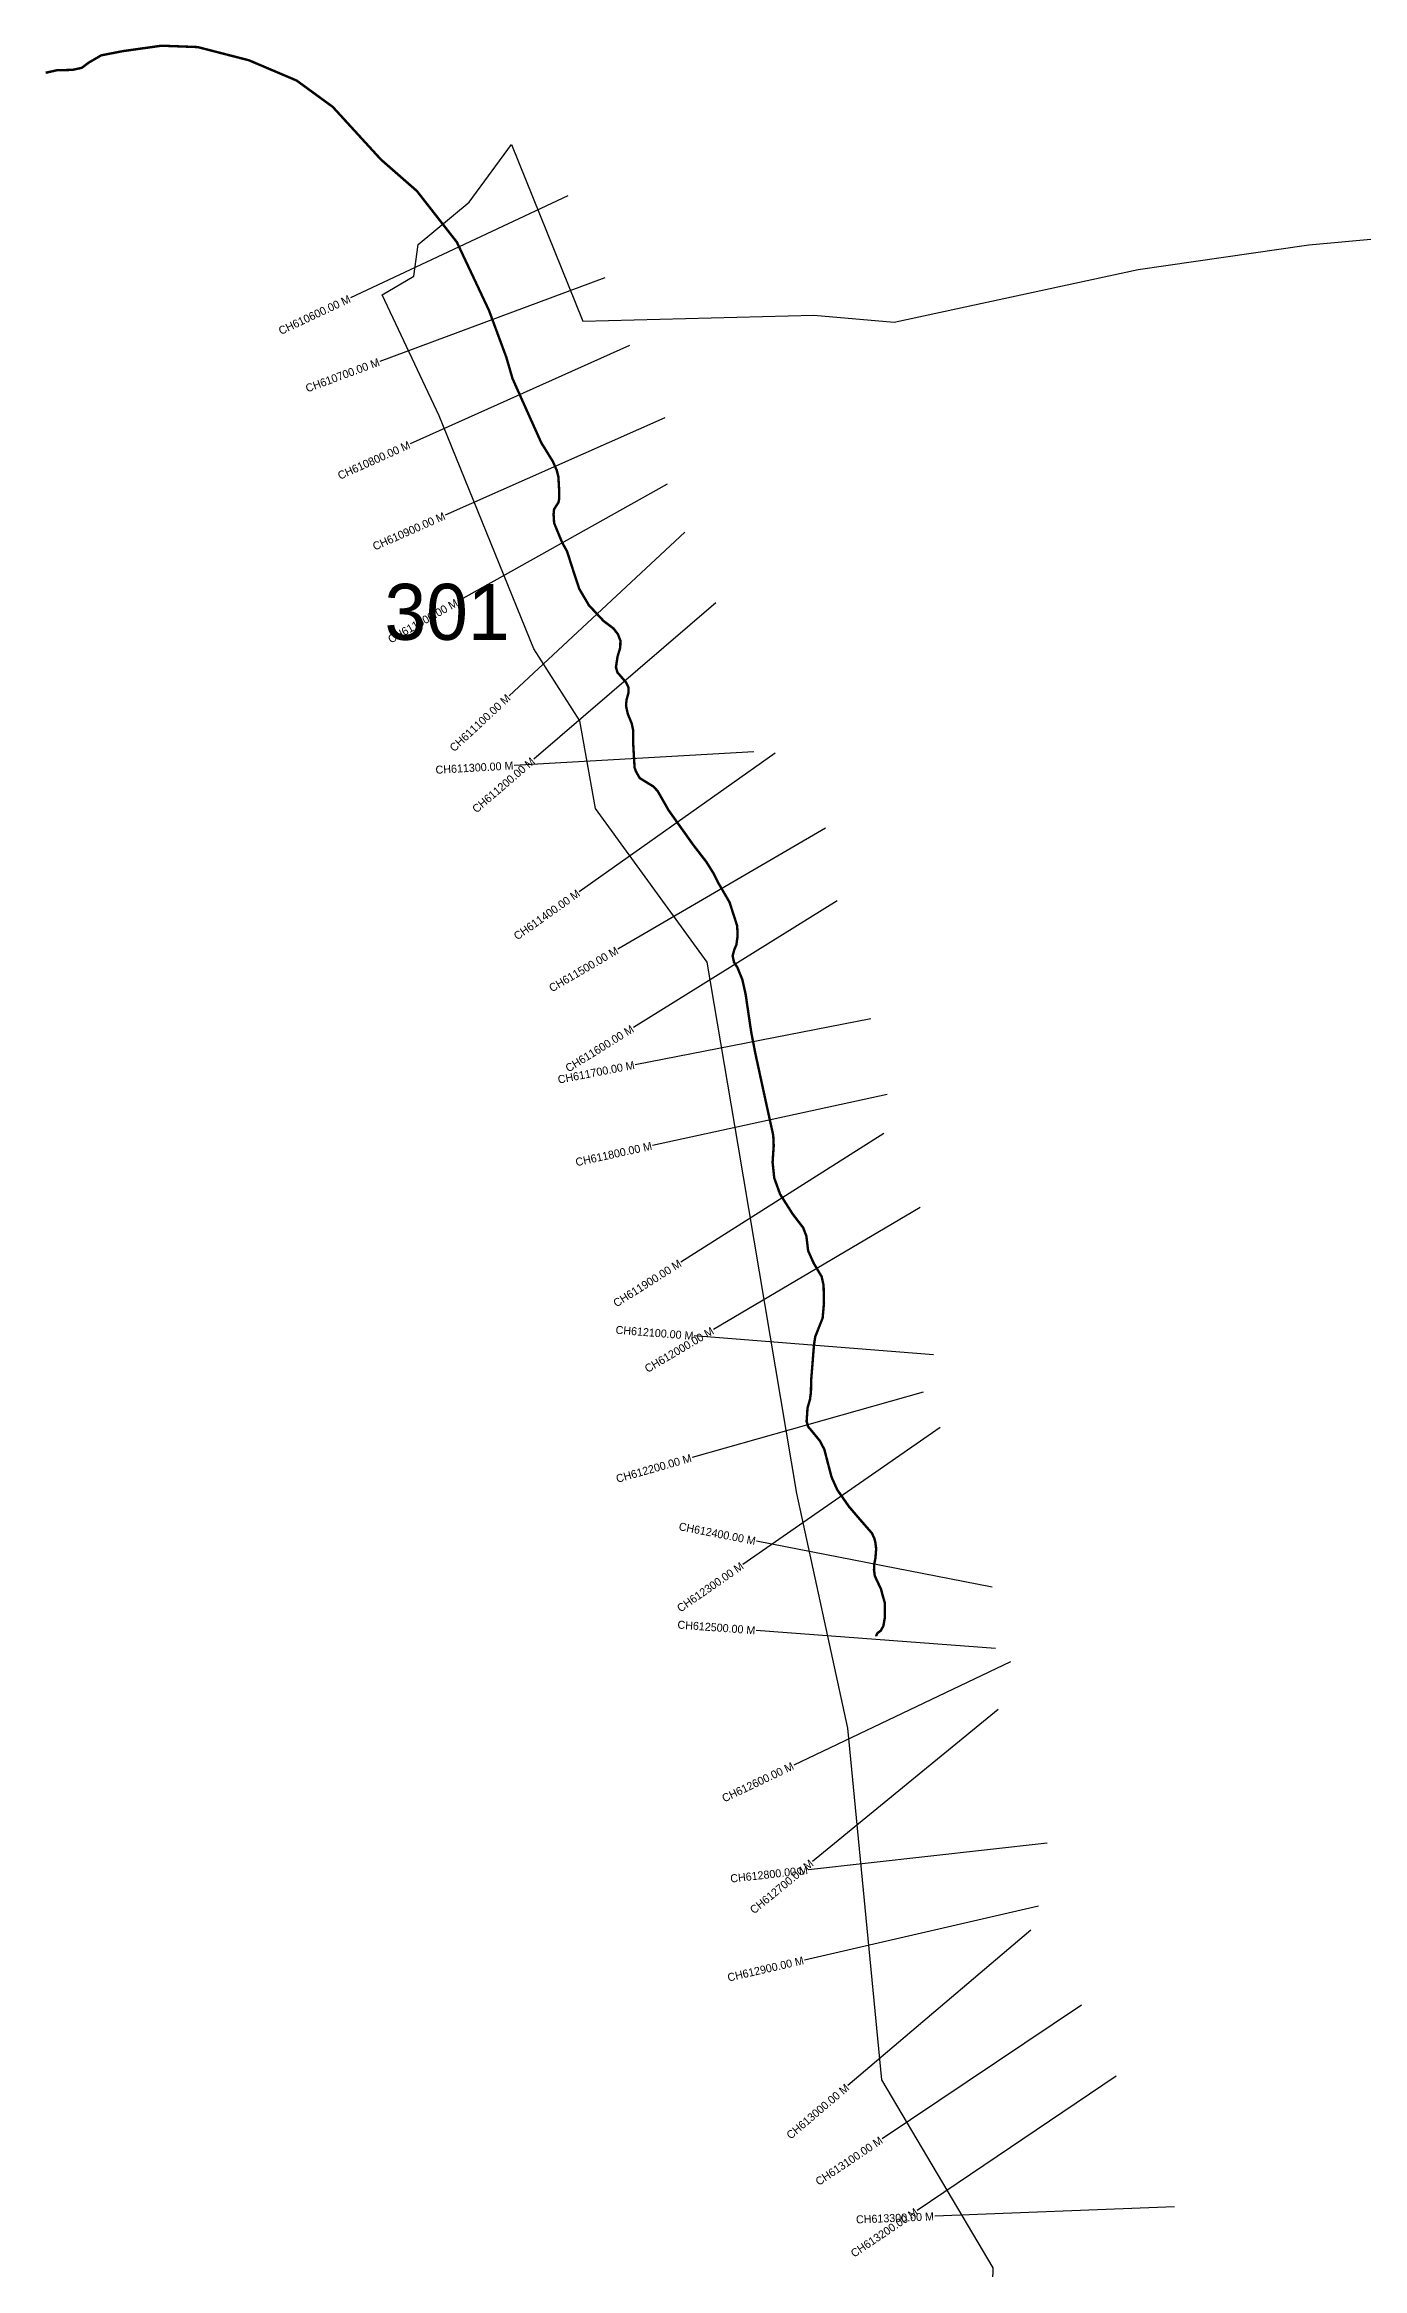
# Model space of a CAD drawing. Header units: metres. Extents: x 320700 to 325188, y 1821973 to 1826829.
# Drawn here: x 320700 to 322346, y 1824050 to 1826829 of the extents above; entities that cross this region are included whole.
import ezdxf
from ezdxf.enums import TextEntityAlignment as Align

# ---------------------------------------------------------------- set-up
doc = ezdxf.new("R2010")
doc.units = ezdxf.units.M
for name, color, linetype in [('CS', 134, 'Continuous'), ('CSMark', 6, 'Continuous'), ('NATURALLY PROTECTED', 3, 'Continuous')]:
    doc.layers.add(name, color=color, linetype=linetype)

msp = doc.modelspace()

# ---------------------------------------------------------------- linework, layer by layer
at = {"color": 6}
for points in [[(321166.5, 1826578.7), (321230.3, 1826632), (321283.1, 1826703.7), (321372.3, 1826483.3), (321660.7, 1826490.4), (321761.3, 1826481.9), (322066.2, 1826547.5), (322279, 1826578.4), (322470.8, 1826595.9)], [(321881.2, 1823899.5), (321885, 1824050.8), (321745.7, 1824285.5), (321703.2, 1824725.2), (321639.4, 1825018.3), (321566.2, 1825453.3), (321527.7, 1825682.2), (321387.9, 1825874), (321368.5, 1825983.8), (321311.1, 1826073.7), (321192.6, 1826364.7), (321121.5, 1826516), (321161.3, 1826539.5), (321166.5, 1826578.7)]]:
    msp.add_lwpolyline(points, dxfattribs=at)
at = {"layer": 'CS'}
for p, q in [((321353.5, 1826639.6), (321082, 1826512.1)), ((321399.9, 1826537.1), (321118.6, 1826432.8)), ((321430.4, 1826452.5), (321156.6, 1826329.7)), ((321474.7, 1826362.3), (321200.4, 1826240.8)), ((321477.5, 1826279.4), (321215.8, 1826132.7)), ((321499.7, 1826219.5), (321280.2, 1826015.1)), ((321538.6, 1826131.1), (321310.9, 1825935.8)), ((321586, 1825945), (321286.5, 1825928.1)), ((321612.6, 1825943.5), (321367.8, 1825770.1)), ((321675.2, 1825849.5), (321416.1, 1825698.3)), ((321690.1, 1825758.8), (321435.4, 1825600.5)), ((321732.1, 1825611.5), (321437.7, 1825554)), ((321752.4, 1825517), (321459.4, 1825453)), ((321748.2, 1825468), (321494.8, 1825307.5)), ((321793.8, 1825375.6), (321535.4, 1825223.1)), ((321810.5, 1825191.4), (321511.4, 1825215.1)), ((321797.3, 1825145), (321508.7, 1825063.2)), ((321818.6, 1825100.8), (321572.2, 1824929.6)), ((321883.5, 1824901.1), (321589, 1824958.6)), ((321887.9, 1824824.5), (321588.7, 1824847.2)), ((321906.6, 1824807.9), (321635.7, 1824679)), ((321891.3, 1824748.4), (321659.1, 1824558.5)), ((321952.5, 1824581.3), (321654.3, 1824547.9)), ((321941.3, 1824502.8), (321649, 1824435.3)), ((321932, 1824472.8), (321703.5, 1824278.4)), ((321995.2, 1824379.1), (321746.1, 1824211.9)), ((322038.5, 1824290.4), (321789.9, 1824122.5)), ((322111.5, 1824127.1), (321811.8, 1824115.1))]:
    msp.add_line(p, q, dxfattribs=at)
at = {"layer": 'NATURALLY PROTECTED', "const_width": 3, "flags": 128}
msp.add_lwpolyline([(320701.2, 1826793.5), (320715.1, 1826796.6), (320734.7, 1826797.1), (320746.2, 1826799.6), (320755.2, 1826806.3), (320770.7, 1826815.3), (320797.5, 1826820.5), (320845.9, 1826827.3), (320891.1, 1826825.6), (320955.1, 1826809.1), (321014.7, 1826783.8), (321059.9, 1826750.8), (321120, 1826685.1), (321164.9, 1826645.8), (321214.9, 1826581.8), (321255, 1826496.6), (321276.7, 1826437.9), (321284.4, 1826411.4), (321295, 1826387.7), (321307.5, 1826359.8), (321320.4, 1826331.1), (321334.8, 1826307.8), (321339.6, 1826296.9), (321341.7, 1826288.5), (321342.3, 1826278.9), (321342.8, 1826268.5), (321342.6, 1826260.7), (321341.8, 1826256.6), (321339.6, 1826253.2), (321336.3, 1826248.1), (321335.7, 1826241.6), (321336.4, 1826230.9), (321339.1, 1826224.2), (321342.4, 1826216.2), (321346.5, 1826206.3), (321352.4, 1826195.8), (321355.3, 1826186.9), (321360.7, 1826170.1), (321367.7, 1826148.8), (321379.7, 1826128.3), (321398.3, 1826108.3), (321410.4, 1826099.3), (321416.1, 1826091.9), (321419.2, 1826083.9), (321419, 1826075.2), (321415.7, 1826064.3), (321413.6, 1826050.8), (321415.4, 1826044.3), (321421.2, 1826037.6), (321426.5, 1826031.4), (321429.3, 1826025.3), (321429.2, 1826018.6), (321426.8, 1826009.7), (321426.2, 1826002.5), (321428.4, 1825992.4), (321433.3, 1825980.5), (321435.3, 1825971.2), (321435.1, 1825956.3), (321436.3, 1825935.5), (321436.9, 1825925.3), (321438.6, 1825920.5), (321443.3, 1825912.2), (321452, 1825906.8), (321460.5, 1825901.6), (321465.9, 1825895.7), (321470.3, 1825888), (321479.2, 1825872.3), (321487, 1825861.3), (321495.1, 1825849.9), (321510, 1825828.9), (321526.6, 1825807.4), (321535.2, 1825793.6), (321541.8, 1825780.6), (321555.5, 1825757.1), (321560.8, 1825740.7), (321565.1, 1825727.5), (321565.6, 1825714.6), (321564.1, 1825704), (321561.6, 1825698.1), (321559.4, 1825690.1), (321561, 1825682.4), (321565.4, 1825675.4), (321571.5, 1825660.5), (321575.6, 1825642.2), (321578.5, 1825622.5), (321582.6, 1825594.7), (321587.8, 1825568), (321601.9, 1825503.1), (321610.1, 1825465.9), (321610.7, 1825452.7), (321609.3, 1825432.1), (321611.4, 1825412.4), (321618.6, 1825392.4), (321634.5, 1825367.3), (321647.5, 1825350.4), (321651.5, 1825339.9), (321653.7, 1825321.6), (321660.5, 1825306.3), (321670.6, 1825289.2), (321673, 1825278.4), (321673.5, 1825256.1), (321671.8, 1825237.4), (321668.2, 1825228.4), (321662.6, 1825214.3), (321661, 1825203.9), (321658.8, 1825176), (321657.5, 1825159.8), (321657.2, 1825144.7), (321656, 1825135.8), (321652.9, 1825124.9), (321652.4, 1825116.8), (321651.8, 1825108.4), (321653.6, 1825101.9), (321660.2, 1825094), (321668.6, 1825083.7), (321674, 1825073.2), (321678.4, 1825056.1), (321683, 1825038.6), (321690.1, 1825022.9), (321704.7, 1825001.9), (321718.2, 1824986.1), (321727.9, 1824975), (321733.3, 1824968.8), (321736.4, 1824962.2), (321737.7, 1824957), (321738.7, 1824949.1), (321737.8, 1824937.7), (321736.2, 1824929.4), (321736, 1824922.6), (321737, 1824915.2), (321741.1, 1824906.5), (321744.8, 1824898.6), (321746.5, 1824892), (321749.6, 1824881.3), (321749.6, 1824863.6), (321747.7, 1824852.8), (321744.5, 1824846.9), (321740.3, 1824843.8), (321738.6, 1824840.1), (321738.6, 1824839.6)], dxfattribs=at)

# ---------------------------------------------------------------- texts
at = {"insert": (321124.5, 1826154.9), "char_height": 70, "attachment_point": 1}
msp.add_mtext_dynamic_manual_height_columns('301', width=95.172, gutter_width=1, heights=[0], dxfattribs=at)
at = {"layer": 'CSMark'}
for s, rotation, p in [('CH610600.00 M', 25.1579, (321081.1, 1826511.7)), ('CH610700.00 M', 20.3344, (321117.7, 1826432.5)), ('CH610800.00 M', 24.1568, (321155.7, 1826329.3)), ('CH610900.00 M', 23.8895, (321199.5, 1826240.4)), ('CH611000.00 M', 29.2854, (321214.9, 1826132.2)), ('CH611100.00 M', 42.9536, (321279.4, 1826014.4)), ('CH611200.00 M', 40.6212, (321310.1, 1825935.1)), ('CH611300.00 M', 3.2378, (321285.5, 1825928)), ('CH611400.00 M', 35.2918, (321367, 1825769.6)), ('CH611500.00 M', 30.2633, (321415.3, 1825697.8)), ('CH611600.00 M', 31.8627, (321434.5, 1825599.9)), ('CH611700.00 M', 11.0456, (321436.7, 1825553.9)), ('CH611800.00 M', 12.3289, (321458.4, 1825452.8)), ('CH611900.00 M', 32.3363, (321493.9, 1825307)), ('CH612100.00 M', 355.4627, (321510.4, 1825215.2)), ('CH612000.00 M', 30.5555, (321534.6, 1825222.6)), ('CH612200.00 M', 15.8311, (321507.7, 1825062.9)), ('CH612400.00 M', 348.9543, (321588, 1824958.8)), ('CH612300.00 M', 34.7881, (321571.4, 1824929.1)), ('CH612500.00 M', 355.6668, (321587.7, 1824847.2)), ('CH612600.00 M', 25.448, (321634.8, 1824678.5)), ('CH612800.00 M', 6.3779, (321653.3, 1824547.8)), ('CH612700.00 M', 39.2919, (321658.3, 1824557.8)), ('CH612900.00 M', 13.0022, (321648, 1824435.1)), ('CH613000.00 M', 40.4004, (321702.8, 1824277.7)), ('CH613100.00 M', 33.859, (321745.2, 1824211.4)), ('CH613200.00 M', 34.039, (321789.1, 1824121.9)), ('CH613300.00 M', 2.2917, (321810.8, 1824115))]:
    msp.add_text(s, height=10, rotation=rotation, dxfattribs=at).set_placement(p, align=Align.MIDDLE_RIGHT)

doc.saveas('drawing.dxf')
